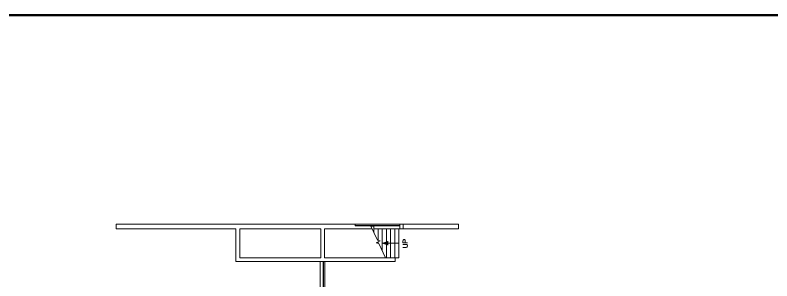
# Model space of a CAD drawing. Header units: millimetres. Extents: x 171 to 6612, y 356 to 4695.
# Drawn here: x 2453 to 4455, y 3991 to 4695 of the extents above; entities that cross this region are included whole.
import ezdxf

# ---------------------------------------------------------------- set-up
doc = ezdxf.new("R2010")
doc.units = ezdxf.units.MM
doc.layers.add('stairs up', color=3, linetype='Continuous')
doc.layers.add('walls', color=7, linetype='Continuous')

msp = doc.modelspace()

# ---------------------------------------------------------------- linework, layer by layer
at = {"layer": 'stairs up', "lineweight": 5}
for points in [[(3402.6, 4118.3), (3402.6, 4136.3), (3394.2, 4136.3), (3411.7, 4098.9), (3419, 4097), (3408.4, 4092.1), (3415.7, 4090.4), (3433, 4052.8), (3468.6, 4052.8), (3468.6, 4129.5)], [(3424.6, 4071), (3424.6, 4129.5)], [(3435.6, 4052.8), (3435.6, 4129.5)], [(3446.6, 4052.8), (3446.6, 4129.5)], [(3457.6, 4052.8), (3457.6, 4129.5)], [(3413.6, 4090.9), (3413.6, 4094.6)], [(3468.6, 4091.1), (3440.5, 4091.1)], [(3491.3, 4092.5), (3479.3, 4092.5), (3479.3, 4097.7), (3480, 4099.6), (3480.5, 4100), (3481.7, 4100.7), (3483.3, 4100.7), (3484.5, 4100), (3485.2, 4099.6), (3485.6, 4097.7), (3485.6, 4092.5)], [(3479.3, 4080.1), (3488, 4080.1), (3489.6, 4080.6), (3490.8, 4081.8), (3491.3, 4083.4), (3491.3, 4084.6), (3490.8, 4086.5), (3489.6, 4087.4), (3488, 4088.1), (3479.3, 4088.1)]]:
    msp.add_lwpolyline(points, dxfattribs=at)
at = {"layer": 'stairs up', "transparency": 33554559}
msp.add_solid([(3440.5, 4085.1), (3422.5, 4091.1), (3440.5, 4097.2)], dxfattribs=at)
at = {"layer": 'walls', "lineweight": 50}
msp.add_lwpolyline([(6611.5, 356.4), (6611.7, 4694.6), (171.3, 4694.9), (171.3, 356.6)], close=True, dxfattribs=at)
at = {"layer": 'walls', "color": 11, "lineweight": 9, "true_color": 0xf27172}
for points in [[(3352.8, 4141.2), (2720.5, 4141.2), (2720.5, 4129.5), (3037.7, 4129.5), (3037.7, 4042.7), (3458.7, 4042.7), (3458.7, 4052.5), (3271.8, 4052.5), (3271.8, 4129.5), (3397.5, 4129.5)], [(3272.8, 3956.6), (3272.8, 4042.5), (3260.1, 4042.5), (3260.1, 3956.6)], [(3268.1, 4042.5), (3268.1, 3956.6), (3268.1, 3946.1)], [(3269, 4042.5), (3269, 3956.6)]]:
    msp.add_lwpolyline(points, dxfattribs=at)
msp.add_lwpolyline([(3262, 4129.5), (3262, 4052.5), (3047.5, 4052.5), (3047.5, 4129.5)], close=True, dxfattribs=at)
at = {"layer": 'walls', "color": 11, "lineweight": 5, "true_color": 0xf27172}
for points in [[(3402.6, 4129.5), (3626, 4129.5), (3626, 4141.9), (3352.8, 4141.9), (3352.8, 4137.2), (3471.6, 4137.2)], [(3352.8, 4138.4), (3471.6, 4138.4)], [(3413.6, 4098.4), (3413.6, 4129.5)], [(3471.6, 4129.5), (3471.6, 4141.9)], [(3479.6, 4129.5), (3479.6, 4141.9)]]:
    msp.add_lwpolyline(points, dxfattribs=at)

doc.saveas('drawing.dxf')
